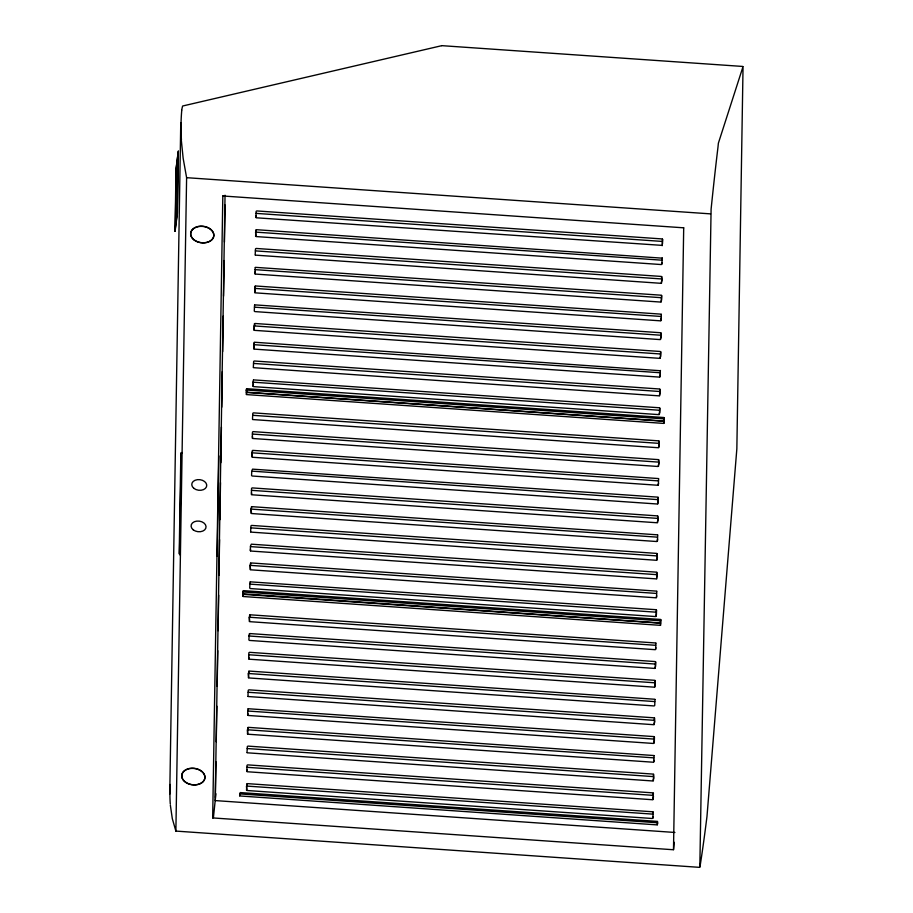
<?xml version="1.0" encoding="UTF-8"?>
<svg xmlns="http://www.w3.org/2000/svg" width="913" height="913" viewBox="0 0 913 913"><rect width="100%" height="100%" fill="white"/><g stroke="black" fill="none" stroke-linecap="round" stroke-linejoin="round"><path stroke-width="1.37" d="M174.965 231.183L177.179 213.174L178.32 151.159L175.981 169.247L175.079 231.274L177.419 213.186L178.32 151.159L176.095 169.293M175.205 231.206L176.232 169.099M176.266 178.206L176.403 175.113L176.312 175.878M176.574 180.226L176.586 179.359M169.75 794.116L180.763 122.662M179.838 540.268L180.329 510.607M180.717 486.595L181.231 455.53M217.214 556.188L218.858 455.918M674.901 832.462L215.206 800.587L225.043 195.234M215.331 797.323L215.913 761.727M216.244 741.801L216.826 706.206M217.157 686.268L217.739 650.672M218.07 630.735L218.652 595.139M218.983 575.213L219.565 539.617M219.896 519.68L220.501 482.657M220.832 462.731L221.414 427.136M221.745 407.198L222.327 371.602M222.646 351.665L223.24 316.069M223.559 296.143L224.153 260.547M224.45 242.036L225.055 205.014M239.617 795.759L240.199 792.575L657.257 821.38L657.622 823.286L657.052 824.884L239.685 795.953M242.926 593.827L243.52 590.643L660.578 619.448L660.339 625.337L243.28 596.531L242.926 593.827L660.373 622.94L660.886 619.573M664.208 417.64L663.694 421.007L246.636 392.202L246.27 390.296L246.83 388.698L663.888 417.515L664.173 419.695M243.474 593.028L242.961 596.406M246.795 391.095L246.59 394.599L663.648 423.404L664.173 422.365M247.012 752.495L247.32 746.514L248.005 746.115L653.217 774.098L653.776 778.104L652.841 780.98L247.126 752.791M247.937 696.22L248.245 690.239L248.929 689.84L654.142 717.823L654.701 721.829L653.765 724.705L248.051 696.516M250.63 531.8L250.949 525.82L251.634 525.42L656.835 553.415L657.406 557.409L656.458 560.285L250.755 532.096M252.479 419.25L252.798 413.269L253.483 412.87L658.684 440.853L659.254 444.859L658.307 447.735L252.604 419.546M253.335 367.38L253.643 361.411L254.339 361L659.54 388.995L660.099 393.001L659.163 395.865L253.449 367.677M255.184 254.83L255.492 248.85L256.176 248.45L661.389 276.445L661.948 280.439L661.012 283.315L255.298 255.126M249.181 636.304L249.854 633.565L655.066 661.548L655.682 662.051L655.568 666.444L654.689 668.419L249.489 640.435L248.861 639.945L249.329 633.69M253.323 383.677L253.369 381.337M254.248 327.402L254.955 323.487L660.156 351.471L660.772 351.973L660.658 356.378L659.779 358.353L254.579 330.358L253.951 329.867L254.419 323.613M656.789 578.637L656.527 572.166L251.326 544.182L250.447 546.157L250.322 550.562L250.949 551.053L656.687 578.91M660.533 621.833L660.658 625.257M664.219 421.806L664.242 420.208L663.979 423.324M181.664 110.085L182.589 106.022L441.515 45.73M176.688 172.717L175.912 181.813M256.039 215.742L256.427 217.808L662.313 245.392M255.184 267.612L254.875 273.592L255.503 274.083L660.704 302.066L661.583 300.103L661.697 295.698L661.08 295.196L255.343 267.338M255.115 272.017L254.989 273.889M254.567 305.125L254.259 311.105L254.887 311.595L660.088 339.59L660.966 337.616L661.08 333.211L660.464 332.72L254.727 304.862M254.191 328.303L254.065 330.164M253.335 380.162L253.027 386.142L253.654 386.633L658.855 414.628L659.734 412.653L659.848 408.248L659.232 407.757L253.494 379.888M252.41 436.437L252.798 438.502L657.999 466.486L658.946 463.621L658.376 459.616L253.175 431.632L252.49 432.032L252.296 438.297M251.486 492.712L251.874 494.778L657.075 522.761L658.022 519.896L657.451 515.891L252.25 487.907L251.566 488.307L251.372 494.572M223.057 196.215L223.617 195.85L222.818 196.158L212.672 817.922L213.414 817.591L215.924 793.751M242.949 594.066L243.189 590.722M250.561 548.987L250.447 550.847M250.025 582.095L249.706 588.075L250.333 588.565L655.534 616.56L656.413 614.586L656.538 610.181L655.911 609.69L250.185 581.832M248.793 657.132L249.181 659.197L654.381 687.181L655.317 684.316L654.758 680.311L249.546 652.327L248.861 652.727L248.667 658.992M247.937 709.002L247.628 714.97L248.256 715.472L653.457 743.456L654.336 741.482L654.45 737.076L653.834 736.586L248.096 708.728M247.868 713.407L247.743 715.267M246.944 769.682L247.332 771.747L652.533 799.731L653.468 796.866L652.909 792.861L247.697 764.877L247.012 765.277L246.818 771.542M662.199 262.579L661.32 264.553L256.119 236.57L255.549 232.564L256.485 229.699L662.313 258.174M661.343 314.449L661.035 320.429L660.396 320.828L255.195 292.845L254.624 288.839L255.572 285.974L661.274 314.163M658.65 478.869L658.33 484.837L657.691 485.248L252.49 457.265L251.92 453.259L252.867 450.383L658.57 478.572M658.57 483.274L658.216 485.123M657.725 535.144L657.406 541.112L656.767 541.523L251.566 513.54L250.995 509.534L251.942 506.669L657.645 534.847M656.801 591.419L656.481 597.387L655.842 597.798L250.641 569.815L250.071 565.809L251.018 562.944L656.721 591.133M656.721 595.824L656.379 597.673M655.945 643.277L655.637 649.257L654.998 649.668L249.797 621.673L249.226 617.679L250.162 614.803L655.876 642.992M655.876 647.694L655.523 649.531M655.02 699.563L654.712 705.532L654.073 705.943L248.872 677.948L248.302 673.954L249.238 671.078L654.952 699.267M654.096 755.838L653.788 761.807L653.149 762.218L247.948 734.223L247.377 730.229L248.313 727.353L654.028 755.542M654.028 760.244L653.674 762.093M653.172 812.114L652.863 818.082L652.224 818.493L247.024 790.51L246.453 786.504L247.389 783.628L653.103 811.817M653.103 816.519L652.749 818.368M674.205 842.277L673.52 849.752L212.672 817.922M181.276 139.769L183.148 158.257L186.606 177.681L175.878 831.092L699.506 867.35L700.339 864.463A369.194 19.538 -86 0 0 706.982 816.439L736.848 448.808L743.045 66.569L718.383 143.17L717.983 147.13A366.558 19.401 -86 0 0 712.596 194.834A383.631 20.303 -86 0 0 711.101 209.145L699.826 867.282M181.276 452.7L179.484 554.202L180.34 554.887M662.507 243.817L662.621 239.423L662.005 238.921L256.793 210.937L256.108 211.337L255.914 217.602M660.464 370.735L254.647 342.249L253.7 345.114L254.271 349.12L659.471 377.103L660.282 374.684M246.499 388.778L246.282 394.473M251.748 471.576L251.554 475.525L252.182 476.015L657.383 504.01L658.33 501.134L657.759 497.14L252.559 469.145L251.68 471.119L657.988 499.639L657.908 503.873M660.921 320.703L661.332 317.964M179.77 553.609L179.644 554.613M253.426 384.133L253.141 386.439M662.153 245.665L662.507 239.126M661.845 264.428L662.199 257.888M661.537 283.19L661.891 276.639M661.229 301.941L661.583 295.401M660.613 339.465L660.966 332.914M660.304 358.216L660.658 351.676M659.996 376.978L660.35 370.438M659.688 395.74L660.042 389.189M659.38 414.491L659.734 407.951M658.832 447.598L659.186 441.059M658.524 466.36L658.878 459.821M657.988 499.639L658.262 497.334M657.611 522.635L657.953 516.096M656.995 560.148L657.337 553.609M656.07 616.435L656.413 609.884M655.214 668.293L655.568 661.754M654.906 687.055L655.26 680.516M654.29 724.568L654.644 718.029M653.982 743.33L654.336 736.791M653.366 780.843L653.719 774.304M653.057 799.605L653.411 793.066M657.383 824.804L657.577 821.506M254.111 342.375L253.757 348.914M251.417 506.795L251.064 513.334M248.713 671.215L248.359 677.754M247.788 727.49L247.434 734.029M246.864 783.765L246.51 790.304M222.886 195.987L683.734 227.816L683.164 227.588M255.96 229.825L255.606 236.364M255.035 286.1L254.681 292.639M252.342 450.52L251.988 457.059M250.493 563.07L250.139 569.609M249.637 614.928L249.283 621.479M657.303 541.398L657.577 539.092M182.086 452.494L180.842 453.293L179.199 553.563L180.409 554.533M710.554 213.87L186.606 177.681M255.982 213.368L662.222 241.42M255.674 232.119L661.914 260.182M255.366 250.881L661.605 278.944M255.069 269.643L661.297 297.695M254.761 288.394L660.989 316.457M254.453 307.156L660.681 335.219M254.145 325.918L660.373 353.97M253.837 344.669L660.065 372.732M253.529 363.431L659.757 391.494M253.221 382.193L659.448 410.257M246.35 390.022L664.048 418.873M246.316 392.419L664.013 421.27M252.673 415.301L658.912 443.353M252.365 434.052L658.604 462.115M252.056 452.814L658.296 480.877M181.31 453.316L182.007 453.373M251.44 490.338L657.68 518.39M251.132 509.089L657.371 537.152M250.824 527.851L657.063 555.914M250.516 546.613L656.755 574.665M250.208 565.364L656.447 593.427M249.9 584.126L656.139 612.189M243.041 591.955L660.738 620.806M242.995 594.352L660.692 623.202M249.352 617.234L655.591 645.297M249.044 635.996L655.283 664.048M248.735 654.747L654.975 682.81M248.427 673.509L654.667 701.572M248.119 692.271L654.359 720.323M247.811 711.022L654.05 739.085M247.503 729.784L653.742 757.847M247.195 748.546L653.434 776.598M246.887 767.297L653.126 795.36M246.578 786.059L652.818 814.122M239.72 793.899L657.417 822.75M441.687 45.65L742.703 66.444M673.497 849.592L683.7 227.873M175.878 831.092L172.306 818.63L170.354 805.129M657.029 572.371L657.029 577.062M170.286 803.942A246.088 119.398 -49.2 0 1 170.263 784.472M181.436 139.86A250.116 139.107 54.8 0 1 181.014 126.724A244.125 135.752 54.8 0 1 181.778 110.165M193.898 488.364A7.509 5.318 7 0 0 206.464 486.834A7.509 5.318 7 0 0 197.402 479.667A7.509 5.318 7 0 0 193.898 488.364M193.214 529.814A7.509 5.318 7 0 0 205.779 528.285A7.509 5.318 7 0 0 196.717 521.118A7.509 5.318 7 0 0 193.214 529.814M194.492 240.176A11.675 8.263 7 0 0 213.642 236.878A11.675 8.263 7 0 0 198.646 226.367A11.675 8.263 7 0 0 194.492 240.176M194.526 240.279A11.595 8.206 7 0 0 213.539 237.003A11.595 8.206 7 0 0 198.657 226.561A11.595 8.206 7 0 0 194.526 240.279M185.59 782.213A11.675 8.263 7 0 0 204.74 778.915A11.675 8.263 7 0 0 189.744 768.404A11.675 8.263 7 0 0 185.59 782.213M185.624 782.315A11.595 8.206 7 0 0 204.638 779.04A11.595 8.206 7 0 0 189.756 768.598A11.595 8.206 7 0 0 185.624 782.315"/></g></svg>
